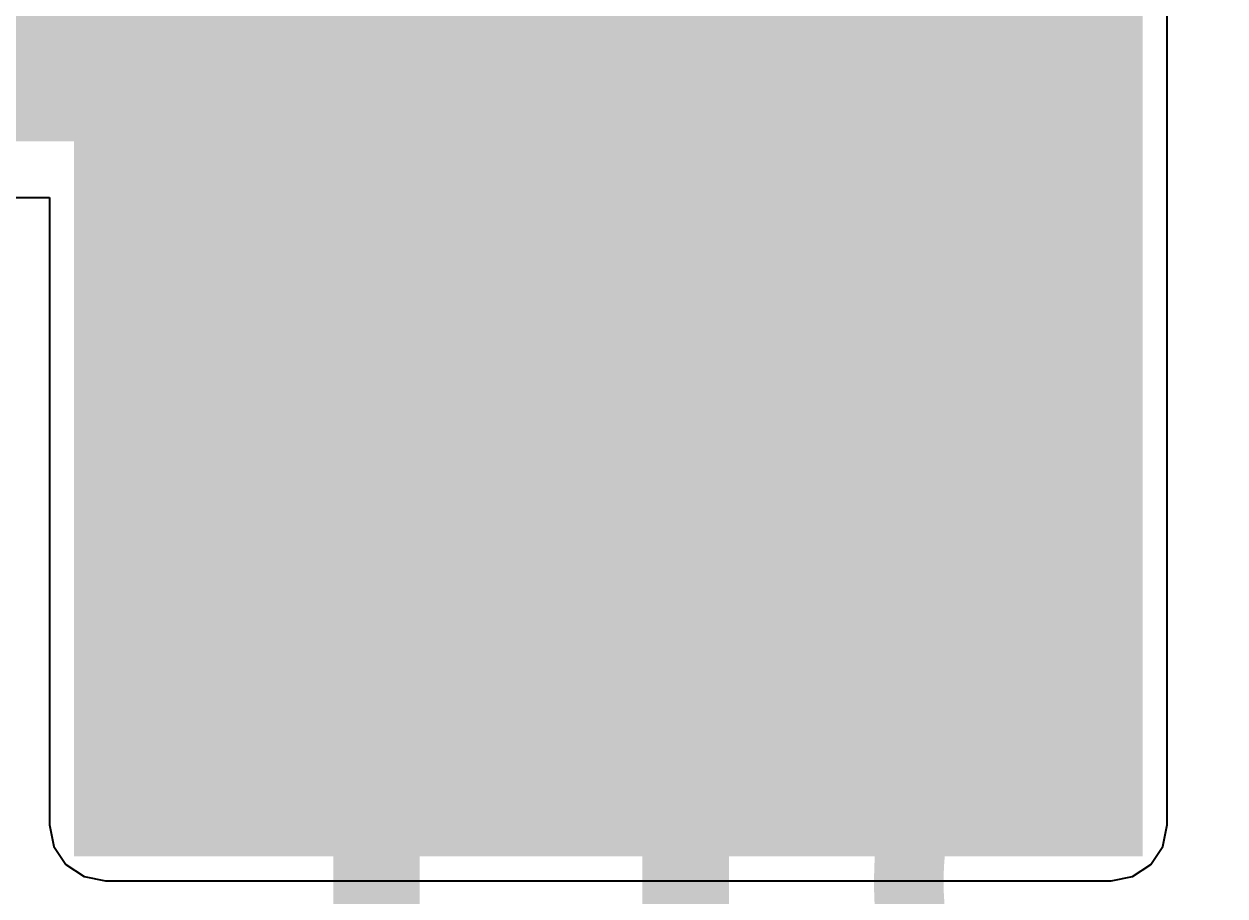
# Model space of a CAD drawing. Header units: millimetres. Extents: x -6 to 194, y -120 to 229.
# Drawn here: x 59.334 to 63.22, y 16.152 to 18.973 of the extents above; entities that cross this region are included whole.
import ezdxf

# ---------------------------------------------------------------- set-up
doc = ezdxf.new("R2010")
doc.units = ezdxf.units.MM
for name, color, linetype in [('BottomLayer', 5, 'Continuous'), ('BottomSolder', 6, 'Continuous'), ('DrillDrawing', 1, 'Continuous'), ('TopLayer', 1, 'Continuous'), ('TopOverlay', 2, 'Continuous'), ('TopPaste', 8, 'Continuous'), ('TopSolder', 216, 'Continuous'), ('ViaHoleLayer', 16, 'Continuous')]:
    doc.layers.add(name, color=color, linetype=linetype)
doc.styles.add('Arial', font='arial.ttf', dxfattribs={"height": 0.2})

# ---------------------------------------------------------------- blocks, each defined once
blk = doc.blocks.new('32_QFN_8')
at = {"layer": 'TopLayer'}
blk.add_hatch(color=1, dxfattribs=at).paths.add_polyline_path([(1.627, -1.627), (-1.627, -1.627), (-1.627, 1.627), (1.627, 1.627)])
at = {"layer": 'TopPaste'}
blk.add_hatch(color=8, dxfattribs=at).paths.add_polyline_path([(1.627, -1.627), (-1.627, -1.627), (-1.627, 1.627), (1.627, 1.627)])
at = {"layer": 'TopSolder'}
blk.add_hatch(color=216, dxfattribs=at).paths.add_polyline_path([(1.7286, -1.7286), (-1.7286, -1.7286), (-1.7286, 1.7286), (1.7286, 1.7286)])

msp = doc.modelspace()

# ---------------------------------------------------------------- hatches: boundary and pattern name
at = {"layer": 'BottomLayer'}
for points in [[(53.6038, 18.5928), (62.8519, 18.5928), (62.8519, 20.9163), (53.6038, 20.9163)], [(59.5979, 16.3816), (62.8519, 16.3816), (62.8519, 20.9163), (59.5979, 20.9163)]]:
    msp.add_hatch(color=5, dxfattribs=at).paths.add_polyline_path(points)
h = msp.add_hatch(color=5, dxfattribs=at)
edge = h.paths.add_edge_path()
edge.add_arc((59.9395, 18.652), 0.3, 0, 360)
h = msp.add_hatch(color=5, dxfattribs=at)
edge = h.paths.add_edge_path()
edge.add_arc((60.5794, 18.652), 0.3, 0, 360)
h = msp.add_hatch(color=5, dxfattribs=at)
edge = h.paths.add_edge_path()
edge.add_arc((61.2194, 18.652), 0.3, 0, 360)
h = msp.add_hatch(color=5, dxfattribs=at)
edge = h.paths.add_edge_path()
edge.add_arc((61.8594, 18.652), 0.3, 0, 360)
h = msp.add_hatch(color=5, dxfattribs=at)
edge = h.paths.add_edge_path()
edge.add_arc((62.4994, 18.652), 0.3, 0, 360)
h = msp.add_hatch(color=5, dxfattribs=at)
edge = h.paths.add_edge_path()
edge.add_arc((59.934, 18.0106), 0.3, 0, 360)
h = msp.add_hatch(color=5, dxfattribs=at)
edge = h.paths.add_edge_path()
edge.add_arc((60.5739, 18.0106), 0.3, 0, 360)
h = msp.add_hatch(color=5, dxfattribs=at)
edge = h.paths.add_edge_path()
edge.add_arc((61.2139, 18.0106), 0.3, 0, 360)
h = msp.add_hatch(color=5, dxfattribs=at)
edge = h.paths.add_edge_path()
edge.add_arc((61.8539, 18.0106), 0.3, 0, 360)
h = msp.add_hatch(color=5, dxfattribs=at)
edge = h.paths.add_edge_path()
edge.add_arc((62.4939, 18.0106), 0.3, 0, 360)
h = msp.add_hatch(color=5, dxfattribs=at)
edge = h.paths.add_edge_path()
edge.add_arc((59.934, 17.3693), 0.3, 0, 360)
h = msp.add_hatch(color=5, dxfattribs=at)
edge = h.paths.add_edge_path()
edge.add_arc((60.5739, 17.3693), 0.3, 0, 360)
h = msp.add_hatch(color=5, dxfattribs=at)
edge = h.paths.add_edge_path()
edge.add_arc((61.2139, 17.3693), 0.3, 0, 360)
h = msp.add_hatch(color=5, dxfattribs=at)
edge = h.paths.add_edge_path()
edge.add_arc((61.8539, 17.3693), 0.3, 0, 360)
h = msp.add_hatch(color=5, dxfattribs=at)
edge = h.paths.add_edge_path()
edge.add_arc((62.4939, 17.3693), 0.3, 0, 360)
h = msp.add_hatch(color=5, dxfattribs=at)
edge = h.paths.add_edge_path()
edge.add_arc((59.934, 16.7279), 0.3, 0, 360)
h = msp.add_hatch(color=5, dxfattribs=at)
edge = h.paths.add_edge_path()
edge.add_arc((60.5739, 16.7279), 0.3, 0, 360)
h = msp.add_hatch(color=5, dxfattribs=at)
edge = h.paths.add_edge_path()
edge.add_arc((61.2139, 16.7279), 0.3, 0, 360)
h = msp.add_hatch(color=5, dxfattribs=at)
edge = h.paths.add_edge_path()
edge.add_arc((61.8539, 16.7279), 0.3, 0, 360)
h = msp.add_hatch(color=5, dxfattribs=at)
edge = h.paths.add_edge_path()
edge.add_arc((62.4939, 16.7279), 0.3, 0, 360)
at = {"layer": 'BottomSolder'}
h = msp.add_hatch(color=6, dxfattribs=at)
edge = h.paths.add_edge_path()
edge.add_arc((59.9395, 19.2933), 0.4016, 0, 360)
h = msp.add_hatch(color=6, dxfattribs=at)
edge = h.paths.add_edge_path()
edge.add_arc((60.5794, 19.2933), 0.4016, 0, 360)
h = msp.add_hatch(color=6, dxfattribs=at)
edge = h.paths.add_edge_path()
edge.add_arc((61.2194, 19.2933), 0.4016, 0, 360)
h = msp.add_hatch(color=6, dxfattribs=at)
edge = h.paths.add_edge_path()
edge.add_arc((61.8594, 19.2933), 0.4016, 0, 360)
h = msp.add_hatch(color=6, dxfattribs=at)
edge = h.paths.add_edge_path()
edge.add_arc((62.4994, 19.2933), 0.4016, 0, 360)
h = msp.add_hatch(color=6, dxfattribs=at)
edge = h.paths.add_edge_path()
edge.add_arc((59.9395, 18.652), 0.4016, 0, 360)
h = msp.add_hatch(color=6, dxfattribs=at)
edge = h.paths.add_edge_path()
edge.add_arc((60.5794, 18.652), 0.4016, 0, 360)
h = msp.add_hatch(color=6, dxfattribs=at)
edge = h.paths.add_edge_path()
edge.add_arc((61.2194, 18.652), 0.4016, 0, 360)
h = msp.add_hatch(color=6, dxfattribs=at)
edge = h.paths.add_edge_path()
edge.add_arc((61.8594, 18.652), 0.4016, 0, 360)
h = msp.add_hatch(color=6, dxfattribs=at)
edge = h.paths.add_edge_path()
edge.add_arc((62.4994, 18.652), 0.4016, 0, 360)
h = msp.add_hatch(color=6, dxfattribs=at)
edge = h.paths.add_edge_path()
edge.add_arc((59.934, 18.0106), 0.4016, 0, 360)
h = msp.add_hatch(color=6, dxfattribs=at)
edge = h.paths.add_edge_path()
edge.add_arc((60.5739, 18.0106), 0.4016, 0, 360)
h = msp.add_hatch(color=6, dxfattribs=at)
edge = h.paths.add_edge_path()
edge.add_arc((61.2139, 18.0106), 0.4016, 0, 360)
h = msp.add_hatch(color=6, dxfattribs=at)
edge = h.paths.add_edge_path()
edge.add_arc((61.8539, 18.0106), 0.4016, 0, 360)
h = msp.add_hatch(color=6, dxfattribs=at)
edge = h.paths.add_edge_path()
edge.add_arc((62.4939, 18.0106), 0.4016, 0, 360)
h = msp.add_hatch(color=6, dxfattribs=at)
edge = h.paths.add_edge_path()
edge.add_arc((59.934, 17.3693), 0.4016, 0, 360)
h = msp.add_hatch(color=6, dxfattribs=at)
edge = h.paths.add_edge_path()
edge.add_arc((60.5739, 17.3693), 0.4016, 0, 360)
h = msp.add_hatch(color=6, dxfattribs=at)
edge = h.paths.add_edge_path()
edge.add_arc((61.2139, 17.3693), 0.4016, 0, 360)
h = msp.add_hatch(color=6, dxfattribs=at)
edge = h.paths.add_edge_path()
edge.add_arc((61.8539, 17.3693), 0.4016, 0, 360)
h = msp.add_hatch(color=6, dxfattribs=at)
edge = h.paths.add_edge_path()
edge.add_arc((62.4939, 17.3693), 0.4016, 0, 360)
h = msp.add_hatch(color=6, dxfattribs=at)
edge = h.paths.add_edge_path()
edge.add_arc((59.934, 16.7279), 0.4016, 0, 360)
h = msp.add_hatch(color=6, dxfattribs=at)
edge = h.paths.add_edge_path()
edge.add_arc((60.5739, 16.7279), 0.4016, 0, 360)
h = msp.add_hatch(color=6, dxfattribs=at)
edge = h.paths.add_edge_path()
edge.add_arc((61.2139, 16.7279), 0.4016, 0, 360)
h = msp.add_hatch(color=6, dxfattribs=at)
edge = h.paths.add_edge_path()
edge.add_arc((61.8539, 16.7279), 0.4016, 0, 360)
h = msp.add_hatch(color=6, dxfattribs=at)
edge = h.paths.add_edge_path()
edge.add_arc((62.4939, 16.7279), 0.4016, 0, 360)
at = {"layer": 'TopLayer'}
for points in [[(59.5979, 16.3816), (62.8519, 16.3816), (62.8519, 19.6356), (59.5979, 19.6356)], [(60.3348, 13.4938), (60.6148, 13.4938), (60.6148, 19.6356), (60.3348, 19.6356)], [(61.3348, 15.2085), (61.6148, 15.2085), (61.6148, 19.6356), (61.3348, 19.6356)]]:
    msp.add_hatch(color=1, dxfattribs=at).paths.add_polyline_path(points)
h = msp.add_hatch(color=1, dxfattribs=at)
edge = h.paths.add_edge_path()
edge.add_arc((59.9395, 18.652), 0.3, 0, 360)
h = msp.add_hatch(color=1, dxfattribs=at)
edge = h.paths.add_edge_path()
edge.add_arc((60.5794, 18.652), 0.3, 0, 360)
h = msp.add_hatch(color=1, dxfattribs=at)
edge = h.paths.add_edge_path()
edge.add_arc((61.2194, 18.652), 0.3, 0, 360)
h = msp.add_hatch(color=1, dxfattribs=at)
edge = h.paths.add_edge_path()
edge.add_arc((61.8594, 18.652), 0.3, 0, 360)
h = msp.add_hatch(color=1, dxfattribs=at)
edge = h.paths.add_edge_path()
edge.add_arc((62.4994, 18.652), 0.3, 0, 360)
h = msp.add_hatch(color=1, dxfattribs=at)
edge = h.paths.add_edge_path()
edge.add_arc((59.934, 18.0106), 0.3, 0, 360)
h = msp.add_hatch(color=1, dxfattribs=at)
edge = h.paths.add_edge_path()
edge.add_arc((60.5739, 18.0106), 0.3, 0, 360)
h = msp.add_hatch(color=1, dxfattribs=at)
edge = h.paths.add_edge_path()
edge.add_arc((61.2139, 18.0106), 0.3, 0, 360)
h = msp.add_hatch(color=1, dxfattribs=at)
edge = h.paths.add_edge_path()
edge.add_arc((61.8539, 18.0106), 0.3, 0, 360)
h = msp.add_hatch(color=1, dxfattribs=at)
edge = h.paths.add_edge_path()
edge.add_arc((62.4939, 18.0106), 0.3, 0, 360)
h = msp.add_hatch(color=1, dxfattribs=at)
edge = h.paths.add_edge_path()
edge.add_arc((59.934, 17.3693), 0.3, 0, 360)
h = msp.add_hatch(color=1, dxfattribs=at)
edge = h.paths.add_edge_path()
edge.add_arc((60.5739, 17.3693), 0.3, 0, 360)
h = msp.add_hatch(color=1, dxfattribs=at)
edge = h.paths.add_edge_path()
edge.add_arc((61.2139, 17.3693), 0.3, 0, 360)
h = msp.add_hatch(color=1, dxfattribs=at)
edge = h.paths.add_edge_path()
edge.add_arc((61.8539, 17.3693), 0.3, 0, 360)
h = msp.add_hatch(color=1, dxfattribs=at)
edge = h.paths.add_edge_path()
edge.add_arc((62.4939, 17.3693), 0.3, 0, 360)
h = msp.add_hatch(color=1, dxfattribs=at)
edge = h.paths.add_edge_path()
edge.add_arc((59.934, 16.7279), 0.3, 0, 360)
h = msp.add_hatch(color=1, dxfattribs=at)
edge = h.paths.add_edge_path()
edge.add_arc((60.5739, 16.7279), 0.3, 0, 360)
h = msp.add_hatch(color=1, dxfattribs=at)
edge = h.paths.add_edge_path()
edge.add_arc((61.2139, 16.7279), 0.3, 0, 360)
h = msp.add_hatch(color=1, dxfattribs=at)
edge = h.paths.add_edge_path()
edge.add_arc((61.8539, 16.7279), 0.3, 0, 360)
h = msp.add_hatch(color=1, dxfattribs=at)
edge = h.paths.add_edge_path()
edge.add_arc((62.4939, 16.7279), 0.3, 0, 360)
at = {"layer": 'TopSolder'}
h = msp.add_hatch(color=216, dxfattribs=at)
edge = h.paths.add_edge_path()
edge.add_arc((59.9395, 19.2933), 0.4016, 0, 360)
h = msp.add_hatch(color=216, dxfattribs=at)
edge = h.paths.add_edge_path()
edge.add_arc((60.5794, 19.2933), 0.4016, 0, 360)
h = msp.add_hatch(color=216, dxfattribs=at)
edge = h.paths.add_edge_path()
edge.add_arc((61.2194, 19.2933), 0.4016, 0, 360)
h = msp.add_hatch(color=216, dxfattribs=at)
edge = h.paths.add_edge_path()
edge.add_arc((61.8594, 19.2933), 0.4016, 0, 360)
h = msp.add_hatch(color=216, dxfattribs=at)
edge = h.paths.add_edge_path()
edge.add_arc((62.4994, 19.2933), 0.4016, 0, 360)
h = msp.add_hatch(color=216, dxfattribs=at)
edge = h.paths.add_edge_path()
edge.add_arc((59.9395, 18.652), 0.4016, 0, 360)
h = msp.add_hatch(color=216, dxfattribs=at)
edge = h.paths.add_edge_path()
edge.add_arc((60.5794, 18.652), 0.4016, 0, 360)
h = msp.add_hatch(color=216, dxfattribs=at)
edge = h.paths.add_edge_path()
edge.add_arc((61.2194, 18.652), 0.4016, 0, 360)
h = msp.add_hatch(color=216, dxfattribs=at)
edge = h.paths.add_edge_path()
edge.add_arc((61.8594, 18.652), 0.4016, 0, 360)
h = msp.add_hatch(color=216, dxfattribs=at)
edge = h.paths.add_edge_path()
edge.add_arc((62.4994, 18.652), 0.4016, 0, 360)
h = msp.add_hatch(color=216, dxfattribs=at)
edge = h.paths.add_edge_path()
edge.add_arc((59.934, 18.0106), 0.4016, 0, 360)
h = msp.add_hatch(color=216, dxfattribs=at)
edge = h.paths.add_edge_path()
edge.add_arc((60.5739, 18.0106), 0.4016, 0, 360)
h = msp.add_hatch(color=216, dxfattribs=at)
edge = h.paths.add_edge_path()
edge.add_arc((61.2139, 18.0106), 0.4016, 0, 360)
h = msp.add_hatch(color=216, dxfattribs=at)
edge = h.paths.add_edge_path()
edge.add_arc((61.8539, 18.0106), 0.4016, 0, 360)
h = msp.add_hatch(color=216, dxfattribs=at)
edge = h.paths.add_edge_path()
edge.add_arc((62.4939, 18.0106), 0.4016, 0, 360)
h = msp.add_hatch(color=216, dxfattribs=at)
edge = h.paths.add_edge_path()
edge.add_arc((59.934, 17.3693), 0.4016, 0, 360)
h = msp.add_hatch(color=216, dxfattribs=at)
edge = h.paths.add_edge_path()
edge.add_arc((60.5739, 17.3693), 0.4016, 0, 360)
h = msp.add_hatch(color=216, dxfattribs=at)
edge = h.paths.add_edge_path()
edge.add_arc((61.2139, 17.3693), 0.4016, 0, 360)
h = msp.add_hatch(color=216, dxfattribs=at)
edge = h.paths.add_edge_path()
edge.add_arc((61.8539, 17.3693), 0.4016, 0, 360)
h = msp.add_hatch(color=216, dxfattribs=at)
edge = h.paths.add_edge_path()
edge.add_arc((62.4939, 17.3693), 0.4016, 0, 360)
h = msp.add_hatch(color=216, dxfattribs=at)
edge = h.paths.add_edge_path()
edge.add_arc((59.934, 16.7279), 0.4016, 0, 360)
h = msp.add_hatch(color=216, dxfattribs=at)
edge = h.paths.add_edge_path()
edge.add_arc((60.5739, 16.7279), 0.4016, 0, 360)
h = msp.add_hatch(color=216, dxfattribs=at)
edge = h.paths.add_edge_path()
edge.add_arc((61.2139, 16.7279), 0.4016, 0, 360)
h = msp.add_hatch(color=216, dxfattribs=at)
edge = h.paths.add_edge_path()
edge.add_arc((61.8539, 16.7279), 0.4016, 0, 360)
h = msp.add_hatch(color=216, dxfattribs=at)
edge = h.paths.add_edge_path()
edge.add_arc((62.4939, 16.7279), 0.4016, 0, 360)
at = {"layer": 'ViaHoleLayer'}
h = msp.add_hatch(color=16, dxfattribs=at)
edge = h.paths.add_edge_path()
edge.add_arc((59.9395, 18.652), 0.15, 0, 360)
h = msp.add_hatch(color=16, dxfattribs=at)
edge = h.paths.add_edge_path()
edge.add_arc((60.5794, 18.652), 0.15, 0, 360)
h = msp.add_hatch(color=16, dxfattribs=at)
edge = h.paths.add_edge_path()
edge.add_arc((61.2194, 18.652), 0.15, 0, 360)
h = msp.add_hatch(color=16, dxfattribs=at)
edge = h.paths.add_edge_path()
edge.add_arc((61.8594, 18.652), 0.15, 0, 360)
h = msp.add_hatch(color=16, dxfattribs=at)
edge = h.paths.add_edge_path()
edge.add_arc((62.4994, 18.652), 0.15, 0, 360)
h = msp.add_hatch(color=16, dxfattribs=at)
edge = h.paths.add_edge_path()
edge.add_arc((59.934, 18.0106), 0.15, 0, 360)
h = msp.add_hatch(color=16, dxfattribs=at)
edge = h.paths.add_edge_path()
edge.add_arc((60.5739, 18.0106), 0.15, 0, 360)
h = msp.add_hatch(color=16, dxfattribs=at)
edge = h.paths.add_edge_path()
edge.add_arc((61.2139, 18.0106), 0.15, 0, 360)
h = msp.add_hatch(color=16, dxfattribs=at)
edge = h.paths.add_edge_path()
edge.add_arc((61.8539, 18.0106), 0.15, 0, 360)
h = msp.add_hatch(color=16, dxfattribs=at)
edge = h.paths.add_edge_path()
edge.add_arc((62.4939, 18.0106), 0.15, 0, 360)
h = msp.add_hatch(color=16, dxfattribs=at)
edge = h.paths.add_edge_path()
edge.add_arc((59.934, 17.3693), 0.15, 0, 360)
h = msp.add_hatch(color=16, dxfattribs=at)
edge = h.paths.add_edge_path()
edge.add_arc((60.5739, 17.3693), 0.15, 0, 360)
h = msp.add_hatch(color=16, dxfattribs=at)
edge = h.paths.add_edge_path()
edge.add_arc((61.2139, 17.3693), 0.15, 0, 360)
h = msp.add_hatch(color=16, dxfattribs=at)
edge = h.paths.add_edge_path()
edge.add_arc((61.8539, 17.3693), 0.15, 0, 360)
h = msp.add_hatch(color=16, dxfattribs=at)
edge = h.paths.add_edge_path()
edge.add_arc((62.4939, 17.3693), 0.15, 0, 360)
h = msp.add_hatch(color=16, dxfattribs=at)
edge = h.paths.add_edge_path()
edge.add_arc((59.934, 16.7279), 0.15, 0, 360)
h = msp.add_hatch(color=16, dxfattribs=at)
edge = h.paths.add_edge_path()
edge.add_arc((60.5739, 16.7279), 0.15, 0, 360)
h = msp.add_hatch(color=16, dxfattribs=at)
edge = h.paths.add_edge_path()
edge.add_arc((61.2139, 16.7279), 0.15, 0, 360)
h = msp.add_hatch(color=16, dxfattribs=at)
edge = h.paths.add_edge_path()
edge.add_arc((61.8539, 16.7279), 0.15, 0, 360)
h = msp.add_hatch(color=16, dxfattribs=at)
edge = h.paths.add_edge_path()
edge.add_arc((62.4939, 16.7279), 0.15, 0, 360)

# ---------------------------------------------------------------- linework, layer by layer
at = {"layer": 'BottomLayer'}
for p, q in [((63.0331, 16.3816), (63.0331, 20.9163)), ((52.6145, 18.4115), (59.4166, 18.4115)), ((59.4166, 18.4115), (59.4166, 16.3816)), ((59.4166, 16.3816), (59.4304, 16.3122)), ((63.0193, 16.3122), (63.0331, 16.3816)), ((59.4304, 16.3122), (59.4697, 16.2534)), ((62.98, 16.2534), (63.0193, 16.3122)), ((59.4697, 16.2534), (59.5285, 16.2141)), ((62.9212, 16.2141), (62.98, 16.2534)), ((59.5285, 16.2141), (59.5979, 16.2003)), ((62.8519, 16.2003), (62.9212, 16.2141)), ((59.5979, 16.2003), (62.8519, 16.2003))]:
    msp.add_line(p, q, dxfattribs=at)
at = {"layer": 'DrillDrawing', "const_width": 0.0508}
for points in [[(59.6855, 18.906), (60.1935, 18.906)], [(59.6855, 18.906), (59.9395, 18.398)], [(59.9395, 18.398), (60.1935, 18.906)], [(60.3254, 18.906), (60.8334, 18.906)], [(60.3254, 18.906), (60.5794, 18.398)], [(60.5794, 18.398), (60.8334, 18.906)], [(60.9654, 18.906), (61.4734, 18.906)], [(60.9654, 18.906), (61.2194, 18.398)], [(61.2194, 18.398), (61.4734, 18.906)], [(61.6054, 18.906), (62.1134, 18.906)], [(61.6054, 18.906), (61.8594, 18.398)], [(61.8594, 18.398), (62.1134, 18.906)], [(62.2454, 18.906), (62.7534, 18.906)], [(62.2454, 18.906), (62.4994, 18.398)], [(62.4994, 18.398), (62.7534, 18.906)], [(59.7871, 18.8044), (60.0919, 18.8044)], [(59.7871, 18.8044), (59.9395, 18.4996)], [(59.9395, 18.4996), (60.0919, 18.8044)], [(60.427, 18.8044), (60.7318, 18.8044)], [(60.427, 18.8044), (60.5794, 18.4996)], [(60.5794, 18.4996), (60.7318, 18.8044)], [(61.067, 18.8044), (61.3718, 18.8044)], [(61.067, 18.8044), (61.2194, 18.4996)], [(61.2194, 18.4996), (61.3718, 18.8044)], [(61.707, 18.8044), (62.0118, 18.8044)], [(61.707, 18.8044), (61.8594, 18.4996)], [(61.8594, 18.4996), (62.0118, 18.8044)], [(62.347, 18.8044), (62.6518, 18.8044)], [(62.347, 18.8044), (62.4994, 18.4996)], [(62.4994, 18.4996), (62.6518, 18.8044)], [(59.68, 18.2646), (60.188, 18.2646)], [(59.68, 18.2646), (59.934, 17.7566)], [(59.934, 17.7566), (60.188, 18.2646)], [(60.3199, 18.2646), (60.8279, 18.2646)], [(60.3199, 18.2646), (60.5739, 17.7566)], [(60.5739, 17.7566), (60.8279, 18.2646)], [(60.9599, 18.2646), (61.4679, 18.2646)], [(60.9599, 18.2646), (61.2139, 17.7566)], [(61.2139, 17.7566), (61.4679, 18.2646)], [(61.5999, 18.2646), (62.1079, 18.2646)], [(61.5999, 18.2646), (61.8539, 17.7566)], [(61.8539, 17.7566), (62.1079, 18.2646)], [(62.2399, 18.2646), (62.7479, 18.2646)], [(62.2399, 18.2646), (62.4939, 17.7566)], [(62.4939, 17.7566), (62.7479, 18.2646)], [(59.7816, 18.163), (60.0864, 18.163)], [(59.7816, 18.163), (59.934, 17.8582)], [(59.934, 17.8582), (60.0864, 18.163)], [(60.4215, 18.163), (60.7263, 18.163)], [(60.4215, 18.163), (60.5739, 17.8582)], [(60.5739, 17.8582), (60.7263, 18.163)], [(61.0615, 18.163), (61.3663, 18.163)], [(61.0615, 18.163), (61.2139, 17.8582)], [(61.2139, 17.8582), (61.3663, 18.163)], [(61.7015, 18.163), (62.0063, 18.163)], [(61.7015, 18.163), (61.8539, 17.8582)], [(61.8539, 17.8582), (62.0063, 18.163)], [(62.3415, 18.163), (62.6463, 18.163)], [(62.3415, 18.163), (62.4939, 17.8582)], [(62.4939, 17.8582), (62.6463, 18.163)], [(59.68, 17.6233), (60.188, 17.6233)], [(59.68, 17.6233), (59.934, 17.1153)], [(59.934, 17.1153), (60.188, 17.6233)], [(60.3199, 17.6233), (60.8279, 17.6233)], [(60.3199, 17.6233), (60.5739, 17.1153)], [(60.5739, 17.1153), (60.8279, 17.6233)], [(60.9599, 17.6233), (61.4679, 17.6233)], [(60.9599, 17.6233), (61.2139, 17.1153)], [(61.2139, 17.1153), (61.4679, 17.6233)], [(61.5999, 17.6233), (62.1079, 17.6233)], [(61.5999, 17.6233), (61.8539, 17.1153)], [(61.8539, 17.1153), (62.1079, 17.6233)], [(62.2399, 17.6233), (62.7479, 17.6233)], [(62.2399, 17.6233), (62.4939, 17.1153)], [(62.4939, 17.1153), (62.7479, 17.6233)], [(59.7816, 17.5217), (60.0864, 17.5217)], [(59.7816, 17.5217), (59.934, 17.2169)], [(59.934, 17.2169), (60.0864, 17.5217)], [(60.4215, 17.5217), (60.7263, 17.5217)], [(60.4215, 17.5217), (60.5739, 17.2169)], [(60.5739, 17.2169), (60.7263, 17.5217)], [(61.0615, 17.5217), (61.3663, 17.5217)], [(61.0615, 17.5217), (61.2139, 17.2169)], [(61.2139, 17.2169), (61.3663, 17.5217)], [(61.7015, 17.5217), (62.0063, 17.5217)], [(61.7015, 17.5217), (61.8539, 17.2169)], [(61.8539, 17.2169), (62.0063, 17.5217)], [(62.3415, 17.5217), (62.6463, 17.5217)], [(62.3415, 17.5217), (62.4939, 17.2169)], [(62.4939, 17.2169), (62.6463, 17.5217)], [(59.68, 16.9819), (60.188, 16.9819)], [(59.68, 16.9819), (59.934, 16.4739)], [(59.934, 16.4739), (60.188, 16.9819)], [(60.3199, 16.9819), (60.8279, 16.9819)], [(60.3199, 16.9819), (60.5739, 16.4739)], [(60.5739, 16.4739), (60.8279, 16.9819)], [(60.9599, 16.9819), (61.4679, 16.9819)], [(60.9599, 16.9819), (61.2139, 16.4739)], [(61.2139, 16.4739), (61.4679, 16.9819)], [(61.5999, 16.9819), (62.1079, 16.9819)], [(61.5999, 16.9819), (61.8539, 16.4739)], [(61.8539, 16.4739), (62.1079, 16.9819)], [(62.2399, 16.9819), (62.7479, 16.9819)], [(62.2399, 16.9819), (62.4939, 16.4739)], [(62.4939, 16.4739), (62.7479, 16.9819)], [(59.7816, 16.8803), (60.0864, 16.8803)], [(59.7816, 16.8803), (59.934, 16.5755)], [(59.934, 16.5755), (60.0864, 16.8803)], [(60.4215, 16.8803), (60.7263, 16.8803)], [(60.4215, 16.8803), (60.5739, 16.5755)], [(60.5739, 16.5755), (60.7263, 16.8803)], [(61.0615, 16.8803), (61.3663, 16.8803)], [(61.0615, 16.8803), (61.2139, 16.5755)], [(61.2139, 16.5755), (61.3663, 16.8803)], [(61.7015, 16.8803), (62.0063, 16.8803)], [(61.7015, 16.8803), (61.8539, 16.5755)], [(61.8539, 16.5755), (62.0063, 16.8803)], [(62.3415, 16.8803), (62.6463, 16.8803)], [(62.3415, 16.8803), (62.4939, 16.5755)], [(62.4939, 16.5755), (62.6463, 16.8803)]]:
    msp.add_lwpolyline(points, dxfattribs=at)
at = {"layer": 'DrillDrawing', "const_width": 0.0254}
for points in [[(59.6728, 18.906, 1), (59.6982, 18.906, 1)], [(59.6728, 18.906, 1), (59.6982, 18.906, 1)], [(60.1808, 18.906, 1), (60.2062, 18.906, 1)], [(60.1808, 18.906, 1), (60.2062, 18.906, 1)], [(60.3127, 18.906, 1), (60.3381, 18.906, 1)], [(60.3127, 18.906, 1), (60.3381, 18.906, 1)], [(60.8207, 18.906, 1), (60.8461, 18.906, 1)], [(60.8207, 18.906, 1), (60.8461, 18.906, 1)], [(60.9527, 18.906, 1), (60.9781, 18.906, 1)], [(60.9527, 18.906, 1), (60.9781, 18.906, 1)], [(61.4607, 18.906, 1), (61.4861, 18.906, 1)], [(61.4607, 18.906, 1), (61.4861, 18.906, 1)], [(61.5927, 18.906, 1), (61.6181, 18.906, 1)], [(61.5927, 18.906, 1), (61.6181, 18.906, 1)], [(62.1007, 18.906, 1), (62.1261, 18.906, 1)], [(62.1007, 18.906, 1), (62.1261, 18.906, 1)], [(62.2327, 18.906, 1), (62.2581, 18.906, 1)], [(62.2327, 18.906, 1), (62.2581, 18.906, 1)], [(62.7407, 18.906, 1), (62.7661, 18.906, 1)], [(62.7407, 18.906, 1), (62.7661, 18.906, 1)], [(59.7744, 18.8044, 1), (59.7998, 18.8044, 1)], [(59.7744, 18.8044, 1), (59.7998, 18.8044, 1)], [(60.0792, 18.8044, 1), (60.1046, 18.8044, 1)], [(60.0792, 18.8044, 1), (60.1046, 18.8044, 1)], [(60.4143, 18.8044, 1), (60.4397, 18.8044, 1)], [(60.4143, 18.8044, 1), (60.4397, 18.8044, 1)], [(60.7191, 18.8044, 1), (60.7445, 18.8044, 1)], [(60.7191, 18.8044, 1), (60.7445, 18.8044, 1)], [(61.0543, 18.8044, 1), (61.0797, 18.8044, 1)], [(61.0543, 18.8044, 1), (61.0797, 18.8044, 1)], [(61.3591, 18.8044, 1), (61.3845, 18.8044, 1)], [(61.3591, 18.8044, 1), (61.3845, 18.8044, 1)], [(61.6943, 18.8044, 1), (61.7197, 18.8044, 1)], [(61.6943, 18.8044, 1), (61.7197, 18.8044, 1)], [(61.9991, 18.8044, 1), (62.0245, 18.8044, 1)], [(61.9991, 18.8044, 1), (62.0245, 18.8044, 1)], [(62.3343, 18.8044, 1), (62.3597, 18.8044, 1)], [(62.3343, 18.8044, 1), (62.3597, 18.8044, 1)], [(62.6391, 18.8044, 1), (62.6645, 18.8044, 1)], [(62.6391, 18.8044, 1), (62.6645, 18.8044, 1)], [(59.9268, 18.4996, 1), (59.9522, 18.4996, 1)], [(59.9268, 18.4996, 1), (59.9522, 18.4996, 1)], [(60.5667, 18.4996, 1), (60.5921, 18.4996, 1)], [(60.5667, 18.4996, 1), (60.5921, 18.4996, 1)], [(61.2067, 18.4996, 1), (61.2321, 18.4996, 1)], [(61.2067, 18.4996, 1), (61.2321, 18.4996, 1)], [(61.8467, 18.4996, 1), (61.8721, 18.4996, 1)], [(61.8467, 18.4996, 1), (61.8721, 18.4996, 1)], [(62.4867, 18.4996, 1), (62.5121, 18.4996, 1)], [(62.4867, 18.4996, 1), (62.5121, 18.4996, 1)], [(59.9268, 18.398, 1), (59.9522, 18.398, 1)], [(59.9268, 18.398, 1), (59.9522, 18.398, 1)], [(60.5667, 18.398, 1), (60.5921, 18.398, 1)], [(60.5667, 18.398, 1), (60.5921, 18.398, 1)], [(61.2067, 18.398, 1), (61.2321, 18.398, 1)], [(61.2067, 18.398, 1), (61.2321, 18.398, 1)], [(61.8467, 18.398, 1), (61.8721, 18.398, 1)], [(61.8467, 18.398, 1), (61.8721, 18.398, 1)], [(62.4867, 18.398, 1), (62.5121, 18.398, 1)], [(62.4867, 18.398, 1), (62.5121, 18.398, 1)], [(59.6673, 18.2646, 1), (59.6927, 18.2646, 1)], [(59.6673, 18.2646, 1), (59.6927, 18.2646, 1)], [(60.1753, 18.2646, 1), (60.2007, 18.2646, 1)], [(60.1753, 18.2646, 1), (60.2007, 18.2646, 1)], [(60.3072, 18.2646, 1), (60.3326, 18.2646, 1)], [(60.3072, 18.2646, 1), (60.3326, 18.2646, 1)], [(60.8152, 18.2646, 1), (60.8406, 18.2646, 1)], [(60.8152, 18.2646, 1), (60.8406, 18.2646, 1)], [(60.9472, 18.2646, 1), (60.9726, 18.2646, 1)], [(60.9472, 18.2646, 1), (60.9726, 18.2646, 1)], [(61.4552, 18.2646, 1), (61.4806, 18.2646, 1)], [(61.4552, 18.2646, 1), (61.4806, 18.2646, 1)], [(61.5872, 18.2646, 1), (61.6126, 18.2646, 1)], [(61.5872, 18.2646, 1), (61.6126, 18.2646, 1)], [(62.0952, 18.2646, 1), (62.1206, 18.2646, 1)], [(62.0952, 18.2646, 1), (62.1206, 18.2646, 1)], [(62.2272, 18.2646, 1), (62.2526, 18.2646, 1)], [(62.2272, 18.2646, 1), (62.2526, 18.2646, 1)], [(62.7352, 18.2646, 1), (62.7606, 18.2646, 1)], [(62.7352, 18.2646, 1), (62.7606, 18.2646, 1)], [(59.7689, 18.163, 1), (59.7943, 18.163, 1)], [(59.7689, 18.163, 1), (59.7943, 18.163, 1)], [(60.0737, 18.163, 1), (60.0991, 18.163, 1)], [(60.0737, 18.163, 1), (60.0991, 18.163, 1)], [(60.4088, 18.163, 1), (60.4342, 18.163, 1)], [(60.4088, 18.163, 1), (60.4342, 18.163, 1)], [(60.7136, 18.163, 1), (60.739, 18.163, 1)], [(60.7136, 18.163, 1), (60.739, 18.163, 1)], [(61.0488, 18.163, 1), (61.0742, 18.163, 1)], [(61.0488, 18.163, 1), (61.0742, 18.163, 1)], [(61.3536, 18.163, 1), (61.379, 18.163, 1)], [(61.3536, 18.163, 1), (61.379, 18.163, 1)], [(61.6888, 18.163, 1), (61.7142, 18.163, 1)], [(61.6888, 18.163, 1), (61.7142, 18.163, 1)], [(61.9936, 18.163, 1), (62.019, 18.163, 1)], [(61.9936, 18.163, 1), (62.019, 18.163, 1)], [(62.3288, 18.163, 1), (62.3542, 18.163, 1)], [(62.3288, 18.163, 1), (62.3542, 18.163, 1)], [(62.6336, 18.163, 1), (62.659, 18.163, 1)], [(62.6336, 18.163, 1), (62.659, 18.163, 1)], [(59.9213, 17.8582, 1), (59.9467, 17.8582, 1)], [(59.9213, 17.8582, 1), (59.9467, 17.8582, 1)], [(60.5612, 17.8582, 1), (60.5866, 17.8582, 1)], [(60.5612, 17.8582, 1), (60.5866, 17.8582, 1)], [(61.2012, 17.8582, 1), (61.2266, 17.8582, 1)], [(61.2012, 17.8582, 1), (61.2266, 17.8582, 1)], [(61.8412, 17.8582, 1), (61.8666, 17.8582, 1)], [(61.8412, 17.8582, 1), (61.8666, 17.8582, 1)], [(62.4812, 17.8582, 1), (62.5066, 17.8582, 1)], [(62.4812, 17.8582, 1), (62.5066, 17.8582, 1)], [(59.9213, 17.7566, 1), (59.9467, 17.7566, 1)], [(59.9213, 17.7566, 1), (59.9467, 17.7566, 1)], [(60.5612, 17.7566, 1), (60.5866, 17.7566, 1)], [(60.5612, 17.7566, 1), (60.5866, 17.7566, 1)], [(61.2012, 17.7566, 1), (61.2266, 17.7566, 1)], [(61.2012, 17.7566, 1), (61.2266, 17.7566, 1)], [(61.8412, 17.7566, 1), (61.8666, 17.7566, 1)], [(61.8412, 17.7566, 1), (61.8666, 17.7566, 1)], [(62.4812, 17.7566, 1), (62.5066, 17.7566, 1)], [(62.4812, 17.7566, 1), (62.5066, 17.7566, 1)], [(59.6673, 17.6233, 1), (59.6927, 17.6233, 1)], [(59.6673, 17.6233, 1), (59.6927, 17.6233, 1)], [(60.1753, 17.6233, 1), (60.2007, 17.6233, 1)], [(60.1753, 17.6233, 1), (60.2007, 17.6233, 1)], [(60.3072, 17.6233, 1), (60.3326, 17.6233, 1)], [(60.3072, 17.6233, 1), (60.3326, 17.6233, 1)], [(60.8152, 17.6233, 1), (60.8406, 17.6233, 1)], [(60.8152, 17.6233, 1), (60.8406, 17.6233, 1)], [(60.9472, 17.6233, 1), (60.9726, 17.6233, 1)], [(60.9472, 17.6233, 1), (60.9726, 17.6233, 1)], [(61.4552, 17.6233, 1), (61.4806, 17.6233, 1)], [(61.4552, 17.6233, 1), (61.4806, 17.6233, 1)], [(61.5872, 17.6233, 1), (61.6126, 17.6233, 1)], [(61.5872, 17.6233, 1), (61.6126, 17.6233, 1)], [(62.0952, 17.6233, 1), (62.1206, 17.6233, 1)], [(62.0952, 17.6233, 1), (62.1206, 17.6233, 1)], [(62.2272, 17.6233, 1), (62.2526, 17.6233, 1)], [(62.2272, 17.6233, 1), (62.2526, 17.6233, 1)], [(62.7352, 17.6233, 1), (62.7606, 17.6233, 1)], [(62.7352, 17.6233, 1), (62.7606, 17.6233, 1)], [(59.7689, 17.5217, 1), (59.7943, 17.5217, 1)], [(59.7689, 17.5217, 1), (59.7943, 17.5217, 1)], [(60.0737, 17.5217, 1), (60.0991, 17.5217, 1)], [(60.0737, 17.5217, 1), (60.0991, 17.5217, 1)], [(60.4088, 17.5217, 1), (60.4342, 17.5217, 1)], [(60.4088, 17.5217, 1), (60.4342, 17.5217, 1)], [(60.7136, 17.5217, 1), (60.739, 17.5217, 1)], [(60.7136, 17.5217, 1), (60.739, 17.5217, 1)], [(61.0488, 17.5217, 1), (61.0742, 17.5217, 1)], [(61.0488, 17.5217, 1), (61.0742, 17.5217, 1)], [(61.3536, 17.5217, 1), (61.379, 17.5217, 1)], [(61.3536, 17.5217, 1), (61.379, 17.5217, 1)], [(61.6888, 17.5217, 1), (61.7142, 17.5217, 1)], [(61.6888, 17.5217, 1), (61.7142, 17.5217, 1)], [(61.9936, 17.5217, 1), (62.019, 17.5217, 1)], [(61.9936, 17.5217, 1), (62.019, 17.5217, 1)], [(62.3288, 17.5217, 1), (62.3542, 17.5217, 1)], [(62.3288, 17.5217, 1), (62.3542, 17.5217, 1)], [(62.6336, 17.5217, 1), (62.659, 17.5217, 1)], [(62.6336, 17.5217, 1), (62.659, 17.5217, 1)], [(59.9213, 17.2169, 1), (59.9467, 17.2169, 1)], [(59.9213, 17.2169, 1), (59.9467, 17.2169, 1)], [(60.5612, 17.2169, 1), (60.5866, 17.2169, 1)], [(60.5612, 17.2169, 1), (60.5866, 17.2169, 1)], [(61.2012, 17.2169, 1), (61.2266, 17.2169, 1)], [(61.2012, 17.2169, 1), (61.2266, 17.2169, 1)], [(61.8412, 17.2169, 1), (61.8666, 17.2169, 1)], [(61.8412, 17.2169, 1), (61.8666, 17.2169, 1)], [(62.4812, 17.2169, 1), (62.5066, 17.2169, 1)], [(62.4812, 17.2169, 1), (62.5066, 17.2169, 1)], [(59.9213, 17.1153, 1), (59.9467, 17.1153, 1)], [(59.9213, 17.1153, 1), (59.9467, 17.1153, 1)], [(60.5612, 17.1153, 1), (60.5866, 17.1153, 1)], [(60.5612, 17.1153, 1), (60.5866, 17.1153, 1)], [(61.2012, 17.1153, 1), (61.2266, 17.1153, 1)], [(61.2012, 17.1153, 1), (61.2266, 17.1153, 1)], [(61.8412, 17.1153, 1), (61.8666, 17.1153, 1)], [(61.8412, 17.1153, 1), (61.8666, 17.1153, 1)], [(62.4812, 17.1153, 1), (62.5066, 17.1153, 1)], [(62.4812, 17.1153, 1), (62.5066, 17.1153, 1)], [(59.6673, 16.9819, 1), (59.6927, 16.9819, 1)], [(59.6673, 16.9819, 1), (59.6927, 16.9819, 1)], [(60.1753, 16.9819, 1), (60.2007, 16.9819, 1)], [(60.1753, 16.9819, 1), (60.2007, 16.9819, 1)], [(60.3072, 16.9819, 1), (60.3326, 16.9819, 1)], [(60.3072, 16.9819, 1), (60.3326, 16.9819, 1)], [(60.8152, 16.9819, 1), (60.8406, 16.9819, 1)], [(60.8152, 16.9819, 1), (60.8406, 16.9819, 1)], [(60.9472, 16.9819, 1), (60.9726, 16.9819, 1)], [(60.9472, 16.9819, 1), (60.9726, 16.9819, 1)], [(61.4552, 16.9819, 1), (61.4806, 16.9819, 1)], [(61.4552, 16.9819, 1), (61.4806, 16.9819, 1)], [(61.5872, 16.9819, 1), (61.6126, 16.9819, 1)], [(61.5872, 16.9819, 1), (61.6126, 16.9819, 1)], [(62.0952, 16.9819, 1), (62.1206, 16.9819, 1)], [(62.0952, 16.9819, 1), (62.1206, 16.9819, 1)], [(62.2272, 16.9819, 1), (62.2526, 16.9819, 1)], [(62.2272, 16.9819, 1), (62.2526, 16.9819, 1)], [(62.7352, 16.9819, 1), (62.7606, 16.9819, 1)], [(62.7352, 16.9819, 1), (62.7606, 16.9819, 1)], [(59.7689, 16.8803, 1), (59.7943, 16.8803, 1)], [(59.7689, 16.8803, 1), (59.7943, 16.8803, 1)], [(60.0737, 16.8803, 1), (60.0991, 16.8803, 1)], [(60.0737, 16.8803, 1), (60.0991, 16.8803, 1)], [(60.4088, 16.8803, 1), (60.4342, 16.8803, 1)], [(60.4088, 16.8803, 1), (60.4342, 16.8803, 1)], [(60.7136, 16.8803, 1), (60.739, 16.8803, 1)], [(60.7136, 16.8803, 1), (60.739, 16.8803, 1)], [(61.0488, 16.8803, 1), (61.0742, 16.8803, 1)], [(61.0488, 16.8803, 1), (61.0742, 16.8803, 1)], [(61.3536, 16.8803, 1), (61.379, 16.8803, 1)], [(61.3536, 16.8803, 1), (61.379, 16.8803, 1)], [(61.6888, 16.8803, 1), (61.7142, 16.8803, 1)], [(61.6888, 16.8803, 1), (61.7142, 16.8803, 1)], [(61.9936, 16.8803, 1), (62.019, 16.8803, 1)], [(61.9936, 16.8803, 1), (62.019, 16.8803, 1)], [(62.3288, 16.8803, 1), (62.3542, 16.8803, 1)], [(62.3288, 16.8803, 1), (62.3542, 16.8803, 1)], [(62.6336, 16.8803, 1), (62.659, 16.8803, 1)], [(62.6336, 16.8803, 1), (62.659, 16.8803, 1)], [(59.9213, 16.5755, 1), (59.9467, 16.5755, 1)], [(59.9213, 16.5755, 1), (59.9467, 16.5755, 1)], [(60.5612, 16.5755, 1), (60.5866, 16.5755, 1)], [(60.5612, 16.5755, 1), (60.5866, 16.5755, 1)], [(61.2012, 16.5755, 1), (61.2266, 16.5755, 1)], [(61.2012, 16.5755, 1), (61.2266, 16.5755, 1)], [(61.8412, 16.5755, 1), (61.8666, 16.5755, 1)], [(61.8412, 16.5755, 1), (61.8666, 16.5755, 1)], [(62.4812, 16.5755, 1), (62.5066, 16.5755, 1)], [(62.4812, 16.5755, 1), (62.5066, 16.5755, 1)], [(59.9213, 16.4739, 1), (59.9467, 16.4739, 1)], [(59.9213, 16.4739, 1), (59.9467, 16.4739, 1)], [(60.5612, 16.4739, 1), (60.5866, 16.4739, 1)], [(60.5612, 16.4739, 1), (60.5866, 16.4739, 1)], [(61.2012, 16.4739, 1), (61.2266, 16.4739, 1)], [(61.2012, 16.4739, 1), (61.2266, 16.4739, 1)], [(61.8412, 16.4739, 1), (61.8666, 16.4739, 1)], [(61.8412, 16.4739, 1), (61.8666, 16.4739, 1)], [(62.4812, 16.4739, 1), (62.5066, 16.4739, 1)], [(62.4812, 16.4739, 1), (62.5066, 16.4739, 1)]]:
    msp.add_lwpolyline(points, format="xyb", close=True, dxfattribs=at)

# ---------------------------------------------------------------- block references
at = {"rotation": 90}
msp.add_blockref('32_QFN_8', (61.2249, 18.0086), dxfattribs=at)

# ---------------------------------------------------------------- texts
at = {"layer": 'TopOverlay', "style": 'Arial'}
msp.add_text('USB TYPE-C', height=2.032, rotation=90, dxfattribs=at).set_placement((64.1468, 0.1174))

doc.saveas('drawing.dxf')
